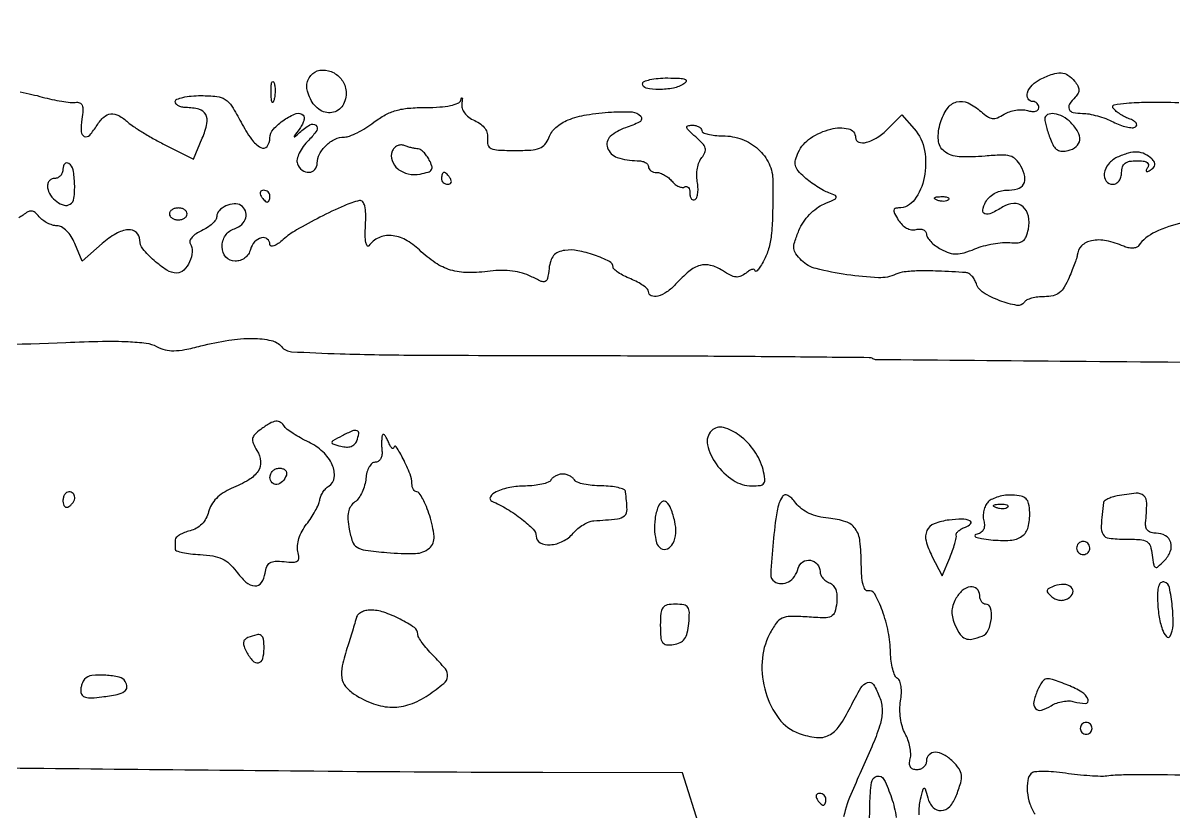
# Model space of a CAD drawing. Extents: x 0 to 5034, y 0 to 2560.
# Drawn here: x 2422.2 to 2616.8, y 1736.9 to 1870.3 of the extents above; entities that cross this region are included whole.
import ezdxf

# ---------------------------------------------------------------- set-up
doc = ezdxf.new("R2010")
doc.units = 0

msp = doc.modelspace()

# ---------------------------------------------------------------- linework, layer by layer
for points in [[(2405.843379, 1815.78441, 0.010839), (2429.487602, 1816.267628, -0.005698), (2435.683935, 1816.458021, -0.016043), (2440.018366, 1816.402703, -0.021264), (2443.075896, 1816.134898, -0.088414), (2444.83407, 1815.578955, 0.058868), (2446.269783, 1815.030296, 0.065041), (2447.745605, 1814.856045, 0.045955), (2449.596515, 1815.049645, 0.014436), (2452.314396, 1815.67151, -0.024957), (2457.021701, 1816.644856, -0.040782), (2461.083825, 1816.939783, -0.049853), (2464.222145, 1816.597405, -0.169028), (2465.96007, 1815.548112, 0.208909), (2467.653052, 1814.69626, 0.006062), (2475.864002, 1814.349878, 0.006313), (2489.094129, 1814.119507, 0.000903), (2516.193058, 1814.03881, -0.000798), (2535.039178, 1813.986663, -0.001304), (2551.018076, 1813.875288, -0.000131), (2565.304533, 1813.73473, -0.136711), (2565.898441, 1813.562767, 0.136996), (2566.500291, 1813.388869, 0.000025), (2599.706315, 1813.092263, 0.000566), (2636.484559, 1812.807245, 0.000343)], [(2630.339506, 1871.319656, -0.000631), (2612, 1871.535525, 0.000485), (2593.914008, 1871.753706, 0.000163), (2567.540625, 1872.037671, 0.000162), (2538.371653, 1872.332731, 0.000186), (2510.5, 1872.595233, -0.00021), (2483.435139, 1872.851407, -0.000217), (2456.690625, 1873.127387, -0.000209), (2433.539205, 1873.386038, -0.000941)], [(2618.384634, 1836.537991, 0.052364), (2613.664413, 1834.922074, 0.128006), (2610.850925, 1832.604283, -0.156796), (2610.465873, 1832.321962, -0.072782), (2609.848806, 1832.212033, -0.061387), (2609.10708, 1832.280187, -0.050538), (2608.350925, 1832.52678, 0.054292), (2605.420282, 1833.458287, 0.098173), (2602.911886, 1833.467207, 0.146103), (2601.221844, 1832.582371, 0.188334), (2600.503742, 1831, -0.071226), (2600.43854, 1830.671479, -0.00401), (2600.085329, 1829.692187, -0.006094), (2599.639934, 1828.53136, -0.004425), (2599.117109, 1827.25, -0.033585), (2598.299583, 1825.613929, -0.095112), (2597.461462, 1824.658715, -0.110632), (2596.409458, 1824.162708, -0.055109), (2594.937697, 1824, 0.029709), (2593.817229, 1823.933365, 0.035801), (2592.78181, 1823.733834, 0.038652), (2591.95931, 1823.443616, 0.151326), (2591.558035, 1823.093902, -0.308213), (2590.278177, 1822.523468, -0.045809), (2587.408832, 1823.318293, -0.046016), (2584.612388, 1824.682092, -0.181388), (2583.448274, 1826.162974, 0.053193), (2583.137407, 1826.871198, 0.056438), (2582.689103, 1827.482633, 0.063151), (2582.178119, 1827.912369, 0.127972), (2581.682612, 1828.075777, 0.005744), (2576.935286, 1828.325244, 0.016125), (2573.607687, 1828.354411, 0.021677), (2571.247547, 1828.196449, 0.082214), (2569.828968, 1827.797369, -0.121386), (2566.87822, 1827.209335, -0.025004), (2561.558004, 1827.715646, -0.02429), (2556.330052, 1828.739805, -0.136686), (2553.874901, 1830.125099, -0.042602), (2552.925992, 1831.251124, -0.133483), (2552.589873, 1832.1728, -0.10173), (2552.722179, 1833.284397, -0.019202), (2553.445414, 1835.208007, -0.04885), (2554.193638, 1836.591903, -0.041223), (2555.235295, 1837.891499, -0.042343), (2556.436844, 1838.962661, -0.062678), (2557.661429, 1839.660987, 0.007347), (2559.392809, 1840.408898, 0.185603), (2559.749655, 1840.768675, 0.406991), (2559.625643, 1841.099387, 0.022258), (2558.5, 1841.568008, -0.03723), (2557.582242, 1841.982716, -0.017567), (2556.462453, 1842.644798, -0.017299), (2555.333126, 1843.423545, -0.023343), (2554.37218, 1844.208545, -0.034005), (2553.305137, 1845.306386, -0.115029), (2552.851669, 1846.190025, -0.126778), (2552.858383, 1847.132536, -0.045431), (2553.322777, 1848.404214, -0.136314), (2555.401404, 1850.813304, -0.084253), (2558.839488, 1852.34798, -0.119674), (2561.808089, 1852.388089, -0.349829), (2563, 1850.893011, 0.325663), (2563.55049, 1850.137464, 0.145198), (2564.850571, 1850.10744, 0.078219), (2566.68068, 1850.927819, 0.052013), (2568.470133, 1852.379224), (2570.849356, 1854.758447), (2572.924678, 1852.371618, -0.135842), (2574.664008, 1848.730752, -0.093186), (2574.617058, 1844.12711, -0.108614), (2572.977223, 1840.378953, -0.239953), (2570.269285, 1839, 0.090657), (2569.692592, 1838.894571, 0.308123), (2569.484377, 1838.597529, 0.126385), (2569.61886, 1838.042822, 0.015708), (2570.241526, 1836.957075, 0.060472), (2570.870881, 1836.16742, 0.072617), (2571.636579, 1835.606658, 0.080751), (2572.457483, 1835.329161, 0.104413), (2573.25, 1835.363455, -0.066078), (2573.920849, 1835.443906, -0.102993), (2574.487212, 1835.31852, -0.133263), (2574.860906, 1835.011287, -0.155672), (2575, 1834.57536, 0.145602), (2575.168445, 1834.009178, 0.046862), (2575.719629, 1833.316312, 0.042161), (2576.5123, 1832.619865, 0.036316), (2577.4498, 1832.026866, 0.041059), (2578.865296, 1831.412784, 0.084039), (2580.056331, 1831.221104, 0.07217), (2581.358582, 1831.420861, 0.024105), (2583.177102, 1832.073358, -0.0303), (2584.62558, 1832.572928, -0.022781), (2586.268598, 1832.950676, -0.02322), (2587.852066, 1833.164138, -0.048057), (2589.098892, 1833.153575, 0.04261), (2590.476822, 1833.126918, 0.141667), (2591.32012, 1833.432156, 0.144409), (2591.86104, 1834.136054, 0.044904), (2592.231705, 1835.431753, 0.095643), (2592.227678, 1837.640991, 0.166499), (2591.322833, 1839.212211, 0.193097), (2589.762051, 1839.75875, 0.129104), (2587.932368, 1839.189836, -0.02827), (2585.986552, 1838.122476, -0.180615), (2584.884797, 1838.025472, -0.394006), (2584.509165, 1838.637346, -0.072959), (2585, 1840, -0.078034), (2585.595189, 1840.787582, -0.061527), (2586.450337, 1841.430941, -0.060567), (2587.451515, 1841.85554, -0.070145), (2588.476167, 1842, 0.066446), (2590.372169, 1842.253081, 0.192981), (2591.40814, 1843.0352, 0.193916), (2591.614093, 1844.31323, 0.067124), (2590.948021, 1846.097124, 0.073233), (2590.124939, 1847.208161, 0.130036), (2589.147467, 1847.778738, 0.07725), (2587.664333, 1847.950884, 0.014289), (2584.913147, 1847.765676, -0.037397), (2580.514079, 1847.673132, -0.149528), (2578.012069, 1848.588087, -0.221233), (2577.00618, 1850.483482, -0.089183), (2577.381626, 1853.460791, -0.075357), (2578.531256, 1855.818001, -0.17807), (2580.105005, 1856.927684, -0.176966), (2582.030095, 1856.756681, -0.074302), (2584.227199, 1855.294388, 0.035621), (2585.302649, 1854.452201, 0.119916), (2586.13477, 1854.144252, 0.127012), (2586.987243, 1854.261704, 0.04219), (2588.118487, 1854.841924, -0.056704), (2589.029206, 1855.276205, -0.042838), (2590.104781, 1855.546326, -0.0438), (2591.174232, 1855.624411, -0.073299), (2592.062548, 1855.480148, 0.04709), (2592.816786, 1855.316846, 0.087355), (2593.440242, 1855.351269, 0.134153), (2593.845188, 1855.570466, 0.204779), (2594, 1855.932612, 0.092573), (2593.923908, 1856.340076, 0.096189), (2593.70625, 1856.686455, 0.09931), (2593.381546, 1856.918269, 0.105903), (2593, 1857, -0.265225), (2592.182636, 1857.466377, -0.21659), (2592.073238, 1858.48313, -0.114868), (2592.87299, 1859.793017, -0.086351), (2594.25, 1860.779505, -0.027657), (2596.342742, 1861.649718, -0.09891), (2597.770334, 1861.85322, -0.134856), (2598.916481, 1861.468716, -0.071698), (2600.035174, 1860.457618, -0.042065), (2600.597843, 1859.650234, -0.120388), (2600.788793, 1858.99833, -0.141388), (2600.644351, 1858.39662, -0.067324), (2600.157618, 1857.757618, 0.053021), (2599.185278, 1856.553872, 0.253341), (2599.11941, 1855.703138, 0.242968), (2599.800564, 1855.157784, 0.049647), (2601.385693, 1855, -0.0459), (2602.499027, 1854.897581, -0.022339), (2603.890917, 1854.574409, -0.021945), (2605.320176, 1854.106004, -0.029509), (2606.563993, 1853.551178, 0.029472), (2607.705926, 1853.041697, 0.035899), (2608.827868, 1852.708165, 0.038798), (2609.783226, 1852.573887, 0.155141), (2610.349269, 1852.71586, 0.226436), (2610.541433, 1853.014438, 0.199894), (2610.442679, 1853.373937, 0.098333), (2609.998206, 1853.757589, 0.040456), (2609.273297, 1854.094604, -0.031494), (2608.432104, 1854.467517, -0.028528), (2607.615019, 1854.954292, -0.029667), (2606.934157, 1855.475813, -0.076212), (2606.532998, 1855.946609, -0.524739), (2606.753583, 1856.450118, -0.027546), (2608.819866, 1856.733562, -0.019014), (2612.237819, 1856.881394, -0.005087), (2617.68067, 1856.854328, -0.003468)], [(2421.79375, 1858.634021, -0.007304), (2423.749196, 1858.207211, -0.00992), (2425.5, 1857.76138, 0.013398), (2427.147416, 1857.354054, 0.014019), (2428.789669, 1857.042368, 0.013797), (2430.219622, 1856.852606, 0.05844), (2431.081852, 1856.863302, -0.115875), (2431.814329, 1856.788648, -0.217459), (2432.236877, 1856.386603, -0.110461), (2432.373421, 1855.551012, -0.021923), (2432.218353, 1854.034372, 0.039554), (2432.076068, 1851.903121, 0.30195), (2432.614542, 1851.114164, 0.318035), (2433.51803, 1851.326116, 0.041595), (2434.767927, 1853, -0.067525), (2435.909746, 1854.374776, -0.163215), (2437.101386, 1854.905902, -0.152402), (2438.429567, 1854.627287, -0.056639), (2439.997738, 1853.502047, 0.037242), (2440.93751, 1852.771005, 0.009739), (2442.550109, 1851.743766, 0.009841), (2444.437962, 1850.642631, 0.009926), (2446.362308, 1849.619917), (2451.071659, 1847.235741), (2452.558696, 1850.794721, 0.044129), (2453.345983, 1853.273122, 0.180788), (2453.132106, 1854.809345, 0.209186), (2452.000212, 1855.692042, 0.060361), (2449.75, 1855.984687, -0.055145), (2449.080571, 1856.064679, -0.074289), (2448.514062, 1856.289252, -0.09332), (2448.13386, 1856.617251, -0.169824), (2448, 1857, -0.306752), (2448.262856, 1857.388134, -0.038727), (2449.281055, 1857.70625, -0.034748), (2450.689589, 1857.927691, -0.02162), (2452.361038, 1858, -0.025445), (2455.021712, 1857.864509, -0.122193), (2456.439247, 1857.355183, -0.106875), (2457.550083, 1856.20899, -0.017263), (2459.109321, 1853.5, 0.031979), (2460.873877, 1850.632783, 0.1144), (2462.470958, 1849.211084, 0.365989), (2463.512786, 1849.424592, 0.168303), (2464, 1850.83102, -0.186629), (2464.571559, 1852.30896, -0.058195), (2466.396942, 1853.898718, -0.060589), (2468.429828, 1854.955055, -0.293951), (2469.640994, 1854.692339, -0.20361), (2469.791922, 1854.318453, -0.06605), (2469.700944, 1853.716348, -0.053314), (2469.408084, 1853.000636, -0.038388), (2468.940729, 1852.274166, 0.001505), (2468.134831, 1851.203868, 0.190155), (2468.0915, 1851.045182, 0.606101), (2468.166535, 1851.015928, 0.002547), (2468.998228, 1851.75, -0.045466), (2470.754404, 1853.05035, -0.314541), (2471.766426, 1852.986509, -0.389293), (2471.904611, 1852.106911, -0.049726), (2470.580741, 1850.489832, 0.036412), (2469.639493, 1849.400511, 0.047172), (2468.954742, 1848.272392, 0.055058), (2468.590957, 1847.248093, 0.150538), (2468.642275, 1846.489832, 0.137815), (2469.437712, 1845.422175, 0.171882), (2470.6058, 1845.040079, 0.208547), (2471.594189, 1845.499967, 0.183029), (2472, 1846.571429, -0.122509), (2472.380305, 1848.10028, -0.078927), (2473.483781, 1849.566586, -0.078105), (2475.001619, 1850.632502, -0.114584), (2476.584181, 1851, 0.09137), (2477.46384, 1851.162102, 0.024706), (2478.766716, 1851.734375, 0.02415), (2480.207266, 1852.543117, 0.022941), (2481.588887, 1853.5, -0.037603), (2483.48844, 1854.734862, -0.055957), (2485.321168, 1855.487063, -0.048481), (2487.462118, 1855.878374, -0.020976), (2490.359954, 1856, 0.016456), (2492.726939, 1856.077922, 0.035556), (2494.530957, 1856.326446, 0.046343), (2495.778706, 1856.713243, 0.214815), (2496.283152, 1857.25, -0.028476), (2496.429797, 1857.608676, -0.695322), (2496.505085, 1857.601927, -0.096548), (2496.524093, 1857.34458, -0.008441), (2496.435119, 1856.692729, 0.110824), (2496.491347, 1855.869676, 0.087898), (2496.89154, 1855.070598, 0.074574), (2497.614697, 1854.351943, 0.051515), (2498.611752, 1853.767128, -0.05068), (2499.649184, 1853.160952, -0.081753), (2500.365339, 1852.433513, -0.095155), (2500.741357, 1851.602024, -0.094901), (2500.783109, 1850.68958, 0.109459), (2500.860249, 1849.656644, 0.222925), (2501.391618, 1849.064395, 0.089427), (2502.620221, 1848.786463, 0.010616), (2505.425081, 1848.722324, 0.015362), (2508.105752, 1848.800325, 0.075002), (2509.586182, 1849.115146, 0.128461), (2510.501626, 1849.761502, 0.086762), (2511.148238, 1850.871688, -0.125996), (2512.345708, 1852.60344, -0.081542), (2514.430756, 1853.88874, -0.057639), (2517.506574, 1854.755062, -0.025101), (2521.731712, 1855.218296, -0.027258), (2525.21633, 1855.234002, -0.202008), (2526.679713, 1854.529548, -0.480553), (2526.512361, 1853.568683, -0.050682), (2524.094565, 1852.543203, 0.109691), (2521.54724, 1851.090206, 0.303359), (2521.070743, 1849.183147, 0.228671), (2522.727688, 1847.553933, 0.08202), (2526.081787, 1847, -0.050159), (2526.815806, 1846.926179, -0.070137), (2527.436525, 1846.70625, -0.090276), (2527.8541, 1846.381752, -0.184582), (2528, 1846, 0.136626), (2528.106184, 1845.618661, 0.100269), (2528.404657, 1845.29375, 0.086403), (2528.851101, 1845.075037, 0.070908), (2529.377555, 1845, -0.086111), (2529.99461, 1844.892936, -0.043603), (2530.713456, 1844.562609, -0.041593), (2531.416239, 1844.080741, -0.048513), (2531.990862, 1843.51101, 0.050777), (2532.529284, 1842.981976, 0.064546), (2533.124078, 1842.620389, 0.078442), (2533.682148, 1842.471484, 0.165938), (2534.113307, 1842.570027, -0.17266), (2534.449077, 1842.642165, -0.18934), (2534.739534, 1842.48176, -0.118712), (2534.936053, 1842.080745, -0.05489), (2535, 1841.5, 0.053413), (2535.062332, 1840.918171, 0.115777), (2535.254355, 1840.514464, 0.188228), (2535.538107, 1840.350417, 0.178268), (2535.865891, 1840.417116, 0.175065), (2536.166195, 1840.795696, 0.050012), (2536.335378, 1841.538139, 0.043794), (2536.369632, 1842.474262, 0.034495), (2536.248215, 1843.481879, -0.051751), (2536.155725, 1844.56132, -0.042595), (2536.274739, 1845.711884, -0.044306), (2536.572348, 1846.759595, -0.082035), (2537.017562, 1847.52116, 0.070866), (2537.55087, 1848.388614, 0.176239), (2537.595505, 1849.121351, 0.118265), (2537.143195, 1849.904969, 0.02436), (2535.982228, 1851.015414, -0.011156), (2534.81121, 1852.077723, -0.126149), (2534.480848, 1852.60378, -0.422365), (2534.638336, 1852.899401, -0.070625), (2535.34699, 1853, -0.05248), (2535.979434, 1852.933436, -0.072339), (2536.514428, 1852.735625, -0.092262), (2536.873803, 1852.443474, -0.177894), (2537, 1852.1, 0.295109), (2537.22522, 1851.751645, 0.044176), (2538.051362, 1851.464375, 0.037873), (2539.20747, 1851.265156, 0.023738), (2540.579104, 1851.2, -0.089043), (2543.810407, 1850.619949, -0.095187), (2546.554157, 1848.956414, -0.100047), (2548.388284, 1846.475024, -0.109841), (2549.035257, 1843.558381, -0.004862), (2548.97509, 1837.684348, -0.023444), (2548.751943, 1834.351092, -0.041133), (2548.2985, 1832.066639, -0.054973), (2547.499381, 1830.11145, -0.014177), (2546.950516, 1829.166443, -0.035926), (2546.485235, 1828.523394, -0.101879), (2546.186391, 1828.286848, -0.543527), (2546.040038, 1828.372445, 0.279038), (2545.893123, 1828.591822, 0.169584), (2545.572607, 1828.624143, 0.080051), (2545.082075, 1828.4195, 0.034446), (2544.505006, 1828.004155, -0.070037), (2543.629228, 1827.463735, -0.129275), (2542.80826, 1827.334692, -0.094094), (2541.853925, 1827.618283, -0.025894), (2540.494816, 1828.41144, 0.079966), (2538.511681, 1829.298115, 0.137349), (2536.71417, 1829.276298, 0.10394), (2534.845909, 1828.274351, 0.033971), (2532.583824, 1826.092624, -0.057068), (2531.111719, 1824.798304, -0.087301), (2529.572773, 1824.086823, -0.165395), (2528.476426, 1824.162518, -0.30224), (2528, 1824.87868, 0.208074), (2527.819057, 1825.29466, 0.033695), (2527.11875, 1825.864273, 0.032352), (2526.148944, 1826.459931, 0.023358), (2525, 1827, -0.020141), (2523.850851, 1827.531167, -0.028696), (2522.88125, 1828.100089, -0.028173), (2522.169839, 1828.634573, -0.221031), (2522, 1829, 0.286053), (2521.402896, 1829.958294, 0.030536), (2518.871733, 1831.014434, 0.035781), (2516.037671, 1831.776579, 0.083146), (2513.844945, 1831.831993, 0.066501), (2512.734346, 1831.520497, 0.113248), (2511.95999, 1830.953777, 0.102492), (2511.461852, 1830.061553, 0.047615), (2511.184374, 1828.758256, -0.019393), (2510.923448, 1827.070604, -0.247851), (2510.534729, 1826.588022, -0.210052), (2509.872588, 1826.592845, -0.013971), (2508.119921, 1827.437987, 0.050918), (2506.688664, 1828.002197, 0.037047), (2505.010359, 1828.341872, 0.034494), (2503.168307, 1828.446378, 0.03027), (2501.245947, 1828.306163, -0.035106), (2497.47898, 1828.067969, -0.071249), (2494.549521, 1828.508595, -0.075075), (2491.960023, 1829.732172, -0.042886), (2489.258165, 1831.903718, 0.066073), (2486.900902, 1833.625219, 0.105125), (2484.516408, 1834.335053, 0.128126), (2482.382684, 1833.957768, 0.128996), (2480.710641, 1832.587716, -0.523023), (2480.435162, 1832.593437, -0.10604), (2480.219505, 1833.141391, -0.038261), (2480.114459, 1834.343374, -0.015211), (2480.147153, 1836, 0.015724), (2480.185423, 1838.045665, 0.054701), (2480.024731, 1839.355923, 0.116233), (2479.675708, 1840.055536, 0.278878), (2479.149043, 1840.23751, 0.052271), (2476.541319, 1839.385757, 0.012793), (2472.460049, 1837.435698, 0.012818), (2468.482705, 1835.27856, 0.051827), (2466.25, 1833.663781, -0.027134), (2465.380461, 1832.967122, -0.066257), (2464.657425, 1832.582497, -0.157119), (2464.201275, 1832.562013, -0.338057), (2464, 1832.825686, 0.229881), (2463.555264, 1833.741886, 0.232268), (2462.563452, 1833.953837, 0.146124), (2461.400341, 1833.262783, 0.122792), (2460.710251, 1832, -0.0816), (2460.350538, 1831.191502, -0.08438), (2459.754322, 1830.551274, -0.083929), (2458.977061, 1830.141521, -0.079589), (2458.09362, 1830, -0.217797), (2456.559794, 1830.701395, -0.175774), (2455.906398, 1832.411245, -0.151253), (2456.468314, 1834.342011, -0.171663), (2458, 1835.5, 0.110401), (2459.236005, 1836.219624, 0.139383), (2459.920925, 1837.34517, 0.163399), (2459.856571, 1838.530161, 0.161131), (2459.090242, 1839.444227, 0.160804), (2457.95185, 1839.716419, 0.087424), (2456.54701, 1839.344826, 0.090996), (2455.400936, 1838.53614, 0.196165), (2455, 1837.553526, -0.155549), (2454.82322, 1836.99903, -0.050107), (2454.249061, 1836.340925, -0.04438), (2453.421926, 1835.692884, -0.037106), (2452.443612, 1835.156262, 0.040042), (2451.509736, 1834.636868, 0.06377), (2450.820562, 1834.038515, 0.089438), (2450.465104, 1833.458813, 0.235521), (2450.508159, 1832.986798, -0.158149), (2450.849309, 1831.591985, -0.088194), (2450.412783, 1829.880684, -0.092251), (2449.440485, 1828.488569, -0.196767), (2448.247064, 1828, -0.142837), (2446.581245, 1828.485793, -0.040126), (2444.398355, 1830.137392, -0.039328), (2442.527667, 1832.088907, -0.173109), (2442, 1833.567325, 0.21505), (2441.414384, 1834.865942, 0.207059), (2440.039853, 1835.314068, 0.108302), (2437.958019, 1834.649598, 0.048993), (2435.61977, 1832.971016), (2432.240862, 1830.004295), (2430.99911, 1833.002147, 0.043697), (2430.384267, 1834.183041, 0.054565), (2429.610883, 1835.146493, 0.063669), (2428.781539, 1835.787773, 0.133546), (2428.001124, 1836, -0.071907), (2427.236851, 1836.110484, -0.044599), (2426.392091, 1836.444247, -0.043848), (2425.599495, 1836.933528, -0.059414), (2424.989766, 1837.512331, 0.044141), (2424.283283, 1838.225128, 0.150842), (2423.689377, 1838.477765, 0.153713), (2423.063419, 1838.349397, 0.046387), (2422.252538, 1837.794625, -0.056218), (2421.530067, 1837.320865, -0.033096)], [(2662, 1742.55159, 0.000051), (2623.153091, 1743.045567, 0.001503), (2613.285003, 1743.140374, 0.005477), (2608.303996, 1743.118691, 0.026919), (2605.5, 1742.924537, -0.038373), (2604.411253, 1742.874147, -0.009326), (2602.612584, 1742.962553, -0.009509), (2600.547981, 1743.14217, -0.009336), (2598.479008, 1743.401029, 0.015132), (2596.502674, 1743.625065, 0.02089), (2594.718786, 1743.697963, 0.0181), (2593.27186, 1743.644218, 0.179923), (2592.729008, 1743.395675, 0.158602), (2592.115231, 1742.189805, 0.061721), (2592.052845, 1740.296874, 0.0574), (2592.48219, 1738.232072, 0.070772), (2593.35615, 1736.472506, -0.0489)], [(2573.775865, 1736.355064, -0.024547), (2573.796283, 1737.827189, -0.046279), (2573.980074, 1739, -0.003026), (2574.428702, 1740.728181, -0.285032), (2574.608762, 1740.897756, -0.391839), (2574.789171, 1740.787933, -0.004127), (2575.212851, 1739.25, 0.121872), (2576.105766, 1737.627554, 0.226384), (2577.470788, 1737.082548, 0.193579), (2578.92673, 1737.781935, 0.094588), (2580.024751, 1739.5651, 0.018479), (2580.784076, 1741.808494, 0.097998), (2580.905222, 1743.092898, 0.129504), (2580.50953, 1744.147653, 0.042255), (2579.428571, 1745.428571, 0.069558), (2577.94149, 1746.55088, 0.123494), (2576.467422, 1746.945968, 0.201266), (2575.431244, 1746.530786, 0.200752), (2575, 1745.5, -0.106955), (2574.876163, 1744.9277, -0.099477), (2574.525115, 1744.440625, -0.095898), (2574.000525, 1744.114081, -0.091648), (2573.383369, 1744, -0.087556), (2572.709408, 1744.11893, -0.169414), (2572.290638, 1744.461032, -0.144397), (2572.135786, 1745.03534, -0.058149), (2572.249967, 1745.847875, 0.076604), (2572.340813, 1746.727871, 0.03665), (2572.200681, 1747.858561, 0.035236), (2571.876848, 1749.04239, 0.042043), (2571.403605, 1750.097875, -0.056672), (2570.922467, 1751.260725, -0.034945), (2570.614607, 1752.710608, -0.034243), (2570.506196, 1754.236939, -0.044269), (2570.626813, 1755.635479, 0.033198), (2570.765367, 1756.911727, 0.045489), (2570.708641, 1758.065065, 0.053688), (2570.481018, 1758.966529, 0.167186), (2570.089807, 1759.444496, -0.155141), (2569.663574, 1759.940995, -0.035148), (2569.297783, 1761.004409, -0.03317), (2569.033081, 1762.346602, -0.026955), (2568.923922, 1763.809017, 0.04406), (2568.540425, 1767.324056, 0.038188), (2567.539947, 1770.896304, 0.036439), (2566.268715, 1773.725777, 0.335662), (2565.119627, 1774.25, -0.325657), (2564.648515, 1774.454741, -0.07115), (2564.292309, 1775.323487, -0.043546), (2564.060579, 1776.759241, -0.017442), (2563.984687, 1778.75, 0.027292), (2563.757328, 1782.67961, 0.127509), (2562.952614, 1784.779145, 0.1631), (2561.347001, 1785.944377, 0.052988), (2558.434135, 1786.530453, -0.036725), (2556.680566, 1786.824412, -0.048768), (2555.155208, 1787.358785, -0.054227), (2553.89743, 1788.117483, -0.068464), (2552.939858, 1789.079732, 0.034196), (2552.222163, 1789.906966, 0.081131), (2551.563632, 1790.382996, 0.146567), (2551.028852, 1790.476412, 0.228638), (2550.641958, 1790.229693, 0.100154), (2549.729181, 1787.759337, 0.015026), (2549.070561, 1782.485547, 0.009591), (2548.662088, 1777.050294, 0.27167), (2549.282764, 1775.84252, 0.134758), (2550.465964, 1775.479557, 0.134735), (2551.668742, 1775.771486, 0.116855), (2552.679118, 1776.691495, 0.086148), (2553.308918, 1778.073301, -0.185175), (2554.077859, 1779.14589, -0.186287), (2555.364526, 1779.425873, -0.180558), (2556.535238, 1778.768938, -0.177369), (2557, 1777.5, 0.10724), (2557.116414, 1776.963467, 0.066497), (2557.460298, 1776.415114, 0.062064), (2557.967869, 1775.938545, 0.065978), (2558.566971, 1775.612674, -0.115533), (2559.216703, 1775.171543, -0.097266), (2559.652686, 1774.461031, -0.076244), (2559.855307, 1773.482877, -0.04167), (2559.816971, 1772.255686, -0.045367), (2559.482249, 1770.647382, -0.208899), (2558.877608, 1769.9407, -0.1199), (2557.727149, 1769.692454, -0.011285), (2554.819227, 1769.834211, 0.016702), (2551.973998, 1769.942037, 0.108618), (2550.581661, 1769.642491, 0.135671), (2549.592581, 1768.812789, 0.031475), (2548.46554, 1766.933363, 0.106823), (2547.200975, 1762.26276, 0.085334), (2547.819989, 1757.071592, 0.090404), (2550.064081, 1752.645643, 0.144556), (2553.45364, 1750.152924, 0.056554), (2556.390307, 1749.452958, 0.149425), (2558.495292, 1749.82656, 0.125112), (2560.262435, 1751.380354, 0.034373), (2562.15657, 1754.599051, -0.016595), (2563.90975, 1757.836072, -0.179624), (2565.041219, 1758.761913, -0.350118), (2566.034204, 1758.407036, -0.047706), (2567.080796, 1756.28749, -0.085346), (2567.506025, 1754.112133, -0.076935), (2567.206506, 1751.835422, -0.031023), (2565.952312, 1748.360762, -0.00315), (2562.416042, 1740.328533, 0.04957), (2560.980459, 1736.024873, 0.063515)], [(2536.757836, 1734), (2533.738629, 1743.5), (2510.119314, 1743.529518, -0.002014), (2471.427985, 1743.733705, -0.000496), (2407.89255, 1744.387972, -0.000153), (2339.836499, 1745.177121, -0.012986), (2329.5, 1745.56876, -0.004888), (2326.623467, 1745.780905, -0.004977), (2323.768863, 1746.048146, -0.004843), (2321.292769, 1746.329104, -0.020471), (2319.819534, 1746.572312, 0.041902), (2318.47717, 1746.73525, 0.100675)], [(2565.248144, 1733.855088, 0.01568), (2565.440825, 1738.25, -0.029815), (2565.699379, 1741.831358, -0.301718), (2566.634221, 1742.902088, -0.358903), (2567.809692, 1742.374073, -0.034315), (2569.096932, 1739.25, -0.045294), (2569.877315, 1735.942609, -0.039818)]]:
    msp.add_lwpolyline(points, format="xyb")
for points in [[(2476.837492, 1859.004244, -0.154786), (2476.442145, 1856.555324, -0.216689), (2474.738423, 1855.186514, -0.206474), (2472.515257, 1855.538857, -0.145735), (2470.831539, 1857.470386, -0.032308), (2470.348292, 1858.742909, -0.080764), (2470.212776, 1859.724702, -0.099399), (2470.404157, 1860.571924, -0.068209), (2470.926199, 1861.411076, -0.180676), (2472.442155, 1862.280216, -0.138308), (2474.356264, 1862.065342, -0.124579), (2476.023561, 1860.838052, -0.136156)], [(2464.692991, 1857.269032, -0.087174), (2464.51666, 1856.883358, -0.597527), (2464.356533, 1856.900903, -0.080377), (2464.235556, 1857.431793, -0.012823), (2464.194949, 1858.5, -0.014395), (2464.212705, 1859.580113, -0.052471), (2464.315079, 1860.257153, -0.333666), (2464.47713, 1860.386009, -0.31318), (2464.655937, 1860.269032, -0.06278), (2464.814405, 1859.671085, -0.030339), (2464.872264, 1858.880008, -0.029507), (2464.832894, 1858.036634, -0.037336)], [(2534, 1860, -0.095866), (2532.205372, 1859.277817, -0.047896), (2529.759566, 1859.04299, -0.049214), (2527.611222, 1859.25496, -0.357708), (2527, 1860, -0.304392), (2527.259574, 1860.386874, -0.040321), (2528.248437, 1860.701752, -0.035645), (2529.621136, 1860.918231, -0.022193), (2531.25, 1860.984687, -0.009929), (2533.271067, 1860.937266, -0.075274), (2534.204113, 1860.754356, -0.422406), (2534.351549, 1860.430841, -0.157619)], [(2595, 1854.0651, 0.055703), (2595.057405, 1853.551423, 0.011746), (2595.277627, 1852.674613, 0.012168), (2595.583313, 1851.66463, 0.011272), (2595.945112, 1850.644366, 0.042693), (2596.50509, 1849.481132, 0.11571), (2597.134692, 1848.824498, 0.137415), (2597.91886, 1848.579435, 0.071511), (2598.945112, 1848.695898, 0.107512), (2600.328989, 1849.398824, 0.198761), (2600.917453, 1850.49099, 0.158177), (2600.61822, 1851.881571, 0.065014), (2599.428571, 1853.428571, 0.071508), (2598.064566, 1854.44971, 0.089513), (2596.567141, 1854.948109, 0.145885), (2595.457724, 1854.783872, 0.291375)], [(2484.671532, 1848.586409, 0.175723), (2484.642353, 1847.010409, 0.141033), (2485.619979, 1845.610448, 0.116907), (2487.374189, 1844.766915, 0.101432), (2489.418867, 1844.739739, 0.027296), (2490.753908, 1845.071348, 0.177457), (2491.29632, 1845.48309, 0.224001), (2491.374985, 1846.08707, 0.045077), (2490.940135, 1847.111859, 0.033677), (2490.488355, 1847.834503, 0.040214), (2489.967078, 1848.445359, 0.044504), (2489.455057, 1848.87229, 0.152689), (2489.046604, 1849, -0.042986), (2488.608117, 1849.037768, -0.015612), (2487.996221, 1849.163757, -0.015348), (2487.331794, 1849.344054, -0.017686), (2486.71083, 1849.557471, 0.104357), (2486.111628, 1849.653215, 0.099045), (2485.512529, 1849.502178, 0.096607), (2485.006054, 1849.127424, 0.093963)], [(2607.25, 1847.571432, 0.111758), (2605.781389, 1846.437169, 0.132759), (2605.058618, 1844.846904, 0.205071), (2605.376208, 1843.559825, 0.235289), (2606.5, 1843, 0.130775), (2607.075754, 1843.153209, 0.10214), (2607.5625, 1843.583333, 0.08892), (2607.888136, 1844.230589, 0.072314), (2608, 1845, -0.076342), (2608.144502, 1845.940898, -0.151808), (2608.569877, 1846.554612, -0.123743), (2609.339065, 1846.895489, -0.042756), (2610.559017, 1847, -0.030089), (2611.642572, 1846.934734, -0.110116), (2612.287273, 1846.706919, -0.232838), (2612.518083, 1846.334026, -0.164023), (2612.404508, 1845.845492, 0.029034), (2612.148675, 1845.372168, 0.358161), (2612.195943, 1845.187347, 0.280785), (2612.412615, 1845.168866, 0.022802), (2612.932624, 1845.458359, 0.064221), (2613.444245, 1845.873647, 0.169512), (2613.63605, 1846.297609, 0.162336), (2613.526016, 1846.761611, 0.057737), (2613.097255, 1847.302745, 0.084488), (2611.939361, 1848.123834, 0.100923), (2610.644511, 1848.450443, 0.08192), (2609.117137, 1848.270058, 0.038524)], [(2429, 1845.559017, -0.089341), (2428.892788, 1844.963793, -0.095127), (2428.585367, 1844.457961, -0.099857), (2428.12698, 1844.119543, -0.109663), (2427.588484, 1844, 0.116218), (2427.068467, 1843.877474, 0.1172), (2426.659718, 1843.535884, 0.108662), (2426.427758, 1843.023161, 0.088759), (2426.408858, 1842.420032, 0.114901), (2426.904869, 1841.158178, 0.083307), (2427.959201, 1840.069902, 0.093398), (2429.190986, 1839.476774, 0.206897), (2430.202254, 1839.625, 0.227102), (2430.862546, 1840.653802, 0.038363), (2430.976042, 1843.052669, 0.038658), (2430.719308, 1845.449929, 0.211381), (2430, 1846.5, 0.139169), (2429.620352, 1846.607943, 0.191142), (2429.29375, 1846.478525, 0.138808), (2429.073267, 1846.110654, 0.066118)], [(2493, 1844, 0.105053), (2493.081062, 1843.618444, 0.099167), (2493.311086, 1843.29375, 0.09642), (2493.654762, 1843.076123, 0.093332), (2494.059017, 1843, 0.108972), (2494.413961, 1843.078288, 0.182303), (2494.6254, 1843.29375, 0.161196), (2494.656512, 1843.6179, 0.082592), (2494.5, 1844, 0.029505), (2494.231006, 1844.382774, 0.035638), (2493.933975, 1844.70625, 0.038439), (2493.65171, 1844.934461, 0.151918), (2493.440983, 1845, 0.210953), (2493.272352, 1844.92554, 0.081139), (2493.129539, 1844.70625, 0.061769), (2493.032345, 1844.382849, 0.042167)], [(2462.5, 1841, 0.029505), (2462.768994, 1840.617226, 0.035638), (2463.066025, 1840.29375, 0.038439), (2463.34829, 1840.065539, 0.151918), (2463.559017, 1840, 0.210953), (2463.727648, 1840.07446, 0.081139), (2463.870461, 1840.29375, 0.061769), (2463.967655, 1840.617151, 0.042167), (2464, 1841, 0.105053), (2463.918938, 1841.381556, 0.099167), (2463.688914, 1841.70625, 0.09642), (2463.345238, 1841.923877, 0.093332), (2462.940983, 1842, 0.108972), (2462.586039, 1841.921712, 0.182303), (2462.3746, 1841.70625, 0.161196), (2462.343488, 1841.3821, 0.082592)], [(2578.729167, 1840.395833, -0.126455), (2578.402231, 1840.202593, -0.060344), (2577.916927, 1840.123424, -0.05415), (2577.359369, 1840.160852, -0.051402), (2576.8125, 1840.316886, -0.054073), (2576.395823, 1840.538436, -0.470617), (2576.37858, 1840.720685, -0.168741), (2576.670344, 1840.862007, -0.018894), (2577.416667, 1840.921053, -0.028489), (2578.112848, 1840.910055, -0.077125), (2578.592839, 1840.799335, -0.208169), (2578.77538, 1840.614691, -0.296942)], [(2447, 1838, 0.148195), (2447.115568, 1837.618646, 0.098894), (2447.440625, 1837.29375, 0.082425), (2447.926543, 1837.074694, 0.064853), (2448.5, 1837, 0.064853), (2449.073457, 1837.074694, 0.082425), (2449.559375, 1837.29375, 0.098894), (2449.884432, 1837.618646, 0.148195), (2450, 1838, 0.148195), (2449.884432, 1838.381354, 0.098894), (2449.559375, 1838.70625, 0.082425), (2449.073457, 1838.925306, 0.064853), (2448.5, 1839, 0.064853), (2447.926543, 1838.925306, 0.082425), (2447.440625, 1838.70625, 0.098894), (2447.115568, 1838.381354, 0.148195)], [(2462.44113, 1801.560904, 0.035807), (2461.429776, 1800.692427, 0.154818), (2461.06691, 1799.99962, 0.149437), (2461.163258, 1799.20986, 0.032637), (2461.807411, 1797.982543, -0.114106), (2462.421502, 1796.137796, -0.173691), (2462.008173, 1794.517933, -0.111775), (2460.425568, 1793.03056, -0.034009), (2457.465022, 1791.549832, 0.044996), (2456.074206, 1790.815634, 0.055138), (2454.937572, 1789.885517, 0.0599), (2454.106855, 1788.804409, 0.072528), (2453.620186, 1787.622837, -0.062448), (2453.180599, 1786.49162, -0.069446), (2452.487023, 1785.548391, -0.070563), (2451.572342, 1784.842604, -0.067703), (2450.48477, 1784.406822, 0.031733), (2449.533361, 1784.102742, 0.043729), (2448.729901, 1783.704472, 0.051081), (2448.167336, 1783.277099, 0.207674), (2448, 1782.891592, -0.000947), (2447.999257, 1782.499209, -0.000661), (2447.996995, 1782.056559, -0.000667), (2447.993699, 1781.632098, -0.001384), (2447.989769, 1781.300949, 0.331466), (2448.195654, 1781.015888, 0.022647), (2449.219511, 1780.743665, 0.025242), (2450.577031, 1780.518864, 0.015572), (2452.190491, 1780.385459, -0.029089), (2454.343969, 1780.148673, -0.065889), (2455.907232, 1779.66636, -0.076305), (2457.148002, 1778.847822, -0.051483), (2458.284128, 1777.58451, 0.051571), (2459.948019, 1775.735002, 0.168292), (2461.442247, 1775.100306, 0.266761), (2462.560305, 1775.644765, 0.114286), (2463.180449, 1777.25, -0.058536), (2463.479099, 1778.381681, -0.164128), (2464.000469, 1779.000284, -0.131428), (2464.873908, 1779.255019, -0.032278), (2466.381938, 1779.191468, 0.020386), (2467.972234, 1779.08654, 0.167184), (2468.655203, 1779.302446, 0.254007), (2468.903708, 1779.836091, 0.048562), (2468.728666, 1780.929579, -0.089327), (2468.650883, 1781.929953, -0.052006), (2468.896102, 1783.112304, -0.047229), (2469.42286, 1784.348521, -0.042356), (2470.18886, 1785.512968, 0.021525), (2470.969418, 1786.598333, 0.020664), (2471.66516, 1787.761358, 0.021111), (2472.191995, 1788.836651, 0.067007), (2472.412506, 1789.604824, -0.064109), (2472.596444, 1790.259822, -0.043976), (2472.959975, 1790.941852, -0.044086), (2473.435543, 1791.547434, -0.065943), (2473.955721, 1791.972634, 0.232499), (2474.878541, 1793.443443, 0.13395), (2474.53201, 1795.552432, 0.096031), (2472.950624, 1797.764521, 0.079067), (2470.553314, 1799.407677, -0.014794), (2469.181344, 1800.109172, -0.017397), (2467.927098, 1800.855943, -0.016478), (2466.919599, 1801.552286, -0.09516), (2466.483461, 1802.02676, 0.106943), (2465.802173, 1802.734084, 0.178306), (2465.00815, 1802.926851, 0.105707), (2463.966135, 1802.575318, 0.025494)], [(2476.195853, 1800.46303, 0.005342), (2474.648265, 1799.634926, 0.245136), (2474.454398, 1799.344122, 0.361142), (2474.617305, 1799.098659, 0.00899), (2476.007025, 1798.708414, 0.054884), (2476.934789, 1798.571876, 0.091465), (2477.71374, 1798.686387, 0.109867), (2478.303325, 1799.045628, 0.110014), (2478.68471, 1799.620751, 0.049114), (2479.022512, 1800.849639, 0.369166), (2478.737004, 1801.328996, 0.18563), (2477.947564, 1801.2968, 0.018202)], [(2482.955131, 1800.5, 0.033046), (2482.89578, 1799.996303, 0.012131), (2482.876455, 1799.279688, 0.011964), (2482.893148, 1798.493327, 0.014056), (2482.947704, 1797.75, -0.07565), (2482.914487, 1797.08138, -0.097149), (2482.678405, 1796.514062, -0.112753), (2482.279484, 1796.136266, -0.13421), (2481.780966, 1796, 0.18454), (2481.247128, 1795.796024, 0.081035), (2480.764215, 1795.197784, 0.0638), (2480.399092, 1794.309492, 0.045681), (2480.215848, 1793.25, -0.04846), (2480.012019, 1792.109205, -0.040575), (2479.584731, 1790.955705, -0.042326), (2479.013298, 1789.958746, -0.082265), (2478.376818, 1789.301337, 0.086149), (2477.652383, 1788.54144, 0.095776), (2477.259364, 1787.608404, 0.070981), (2477.177915, 1786.375653, 0.027431), (2477.40151, 1784.673307, 0.037332), (2477.955456, 1782.591592, 0.172184), (2478.723587, 1781.633366, 0.106426), (2480.131265, 1781.13226, 0.010186), (2483.772431, 1780.731702, 0.028757), (2488.631177, 1780.577636, 0.172813), (2490.953244, 1781.473062, 0.241895), (2491.74464, 1783.421384, 0.057548), (2491.013456, 1786.959229, 0.017552), (2490.441511, 1788.50743, 0.026138), (2489.824886, 1789.813024, 0.024098), (2489.238811, 1790.787011, 0.250268), (2488.83994, 1791, -0.161807), (2488.519554, 1791.106469, -0.096346), (2488.246733, 1791.407047, -0.077753), (2488.062436, 1791.855734, -0.058703), (2488, 1792.385693, 0.096125), (2487.688497, 1793.991024, 0.020312), (2486.50918, 1796.604136, 0.028882), (2485.355678, 1798.608034, 0.715889), (2484.935875, 1798.5, -0.286395), (2484.817605, 1798.339197, -0.308595), (2484.629428, 1798.38125, -0.067333), (2484.336835, 1798.792989, -0.019378), (2484, 1799.5, 0.023977), (2483.656256, 1800.204751, 0.076547), (2483.338555, 1800.61875, 0.271395), (2483.109717, 1800.673161, 0.279681)], [(2538.666667, 1801.333333, 0.258098), (2537.977103, 1798.937345, 0.101644), (2539.449264, 1795.706401, 0.08815), (2542.31229, 1792.958845, 0.148317), (2545.473597, 1792, 0.031487), (2546.911859, 1792.090662, 0.213868), (2547.505337, 1792.452321, 0.188852), (2547.671958, 1793.167792, 0.024017), (2547.363518, 1794.75, 0.092926), (2545.934941, 1797.899165, 0.07807), (2543.387788, 1800.541713, 0.097546), (2540.660878, 1801.870673, 0.267199)], [(2466.770833, 1793.8125, -0.113253), (2466.122932, 1792.749304, -0.165501), (2465.153639, 1792.257027, -0.244413), (2464.346973, 1792.540134, -0.190724), (2464, 1793.416667, -0.099038), (2464.120875, 1794.020927, -0.097945), (2464.465104, 1794.534896, -0.097945), (2464.979073, 1794.879125, -0.099038), (2465.583333, 1795, -0.077096), (2466.158616, 1794.910766, -0.119977), (2466.585286, 1794.651172, -0.144529), (2466.795817, 1794.264262, -0.134046)], [(2511.5, 1793, -0.164743), (2511.03026, 1792.611778, -0.03319), (2509.979287, 1792.289252, -0.031776), (2508.649418, 1792.06388, -0.025054), (2507.190983, 1791.984687, 0.046238), (2504.56983, 1791.730802, 0.058679), (2502.252686, 1790.998273, 0.147337), (2501.273551, 1790.146436, 0.461277), (2501.5, 1789.419902, -0.034192), (2504.108808, 1788.08608, -0.031511), (2506.587244, 1786.37595, -0.028906), (2508.522993, 1784.661718, -0.199645), (2509, 1783.514698, 0.278887), (2509.683186, 1782.385119, 0.140964), (2511.372551, 1782.037722, 0.097243), (2513.524288, 1782.635895, 0.099747), (2515.267972, 1784, -0.042512), (2516.053119, 1784.773192, -0.036889), (2516.994329, 1785.443725, -0.038625), (2517.943164, 1785.923382, -0.082817), (2518.740213, 1786.106299, 0.009017), (2522.775101, 1786.42314, 0.161702), (2523.947453, 1786.942505, 0.223948), (2524.3845, 1787.998181, 0.019063), (2524.125, 1791, 0.266744), (2523.833025, 1791.387519, 0.040669), (2522.879055, 1791.70625, 0.036418), (2521.578044, 1791.927373, 0.023892), (2520.059017, 1792, -0.023552), (2518.50479, 1792.07325, -0.030444), (2517.09415, 1792.29375, -0.031293), (2515.98041, 1792.612194, -0.17067), (2515.5, 1793, 0.085235), (2515.161812, 1793.382774, 0.053414), (2514.657561, 1793.70625, 0.051777), (2514.074463, 1793.925853, 0.064269), (2513.5, 1794, 0.064269), (2512.925537, 1793.925853, 0.051777), (2512.342439, 1793.70625, 0.053414), (2511.838188, 1793.382774, 0.085235)], [(2429, 1789.440983, 0.066118), (2429.073267, 1788.889346, 0.138808), (2429.29375, 1788.521475, 0.191142), (2429.620352, 1788.392057, 0.139169), (2430, 1788.5, 0.06081), (2430.382515, 1788.806203, 0.051032), (2430.70625, 1789.2129, 0.053229), (2430.926698, 1789.653442, 0.089642), (2431, 1790.059017, 0.105429), (2430.923444, 1790.418051, 0.099231), (2430.70625, 1790.723586, 0.096318), (2430.381732, 1790.928382, 0.092995), (2430, 1791, 0.153634), (2429.618621, 1790.879982, 0.097988), (2429.29375, 1790.542039, 0.080552), (2429.074545, 1790.037096, 0.062283)], [(2585.449574, 1789.306717, 0.082644), (2585.000214, 1788.677927, 0.055043), (2584.699533, 1787.842816, 0.053916), (2584.58343, 1786.939977, 0.069096), (2584.681803, 1786.108784, -0.065218), (2584.792964, 1785.227889, -0.129673), (2584.611642, 1784.553433, -0.135148), (2584.128516, 1784.073971, -0.073719), (2583.342784, 1783.773049, 0.345254), (2583.175183, 1783.568873, 0.325898), (2583.330557, 1783.345443, 0.044326), (2584.311326, 1783.100769, 0.012216), (2585.888899, 1782.892184, 0.040676), (2589.163513, 1782.807944, 0.140673), (2591.146917, 1783.498628, 0.177956), (2592.193283, 1785.015172, 0.074005), (2592.455429, 1787.526857, 0.039265), (2592.272812, 1789.013355, 0.147218), (2591.832605, 1789.832605, 0.147218), (2591.013355, 1790.272812, 0.039265), (2589.526857, 1790.455429, 0.041966), (2588.359349, 1790.408546, 0.037668), (2587.171784, 1790.168659, 0.039682), (2586.136451, 1789.786104, 0.088262)], [(2607.25, 1790.294267, 0.026696), (2606.3824, 1790.078584, 0.037186), (2605.637073, 1789.788318, 0.04104), (2605.093002, 1789.471182, 0.213713), (2604.918758, 1789.180449, 0.010927), (2604.529658, 1785.180828, 0.155828), (2604.857996, 1783.803644, 0.233604), (2605.87754, 1783.152153, 0.027414), (2608.650556, 1783, -0.016213), (2611.121608, 1782.919851, -0.118204), (2612.246166, 1782.571783, -0.181453), (2612.850789, 1781.818442, -0.050092), (2613.183578, 1780.310548, 0.011172), (2613.417376, 1778.64495, 0.245153), (2613.702799, 1778.263691, 0.302146), (2614.133871, 1778.324219, 0.015557), (2615.20751, 1779.339487, 0.10106), (2616.230512, 1780.898247, 0.168238), (2616.301974, 1782.450839, 0.192212), (2615.416849, 1783.574629, 0.131717), (2613.830153, 1784, -0.068564), (2613.005633, 1784.113599, -0.126588), (2612.424133, 1784.450932, -0.137311), (2612.10684, 1785.00461, -0.08743), (2612.052296, 1785.75, 0.020791), (2612.251884, 1789.083788, 0.210849), (2611.727046, 1790.334242, 0.21808), (2610.461422, 1790.765434, 0.022305)], [(2529.632783, 1788.48543, 0.05809), (2529.114759, 1786.459713, 0.05057), (2529.041914, 1784.270055, 0.054247), (2529.375187, 1782.39807, 0.185238), (2530.111803, 1781.430902, 0.251407), (2531.210394, 1781.363838, 0.16858), (2532.137739, 1782.255272, 0.102988), (2532.608536, 1783.984143, 0.07234), (2532.439189, 1786, 0.031356), (2531.799211, 1788.137359, 0.123715), (2531.029898, 1789.262345, 0.343733), (2530.283837, 1789.309151, 0.152384)], [(2588.729167, 1788.395833, -0.126455), (2588.402231, 1788.202593, -0.060344), (2587.916927, 1788.123424, -0.05415), (2587.359369, 1788.160852, -0.051402), (2586.8125, 1788.316886, -0.054073), (2586.395823, 1788.538436, -0.470617), (2586.37858, 1788.720685, -0.168741), (2586.670344, 1788.862007, -0.018894), (2587.416667, 1788.921053, -0.028489), (2588.112848, 1788.910055, -0.077125), (2588.592839, 1788.799335, -0.208169), (2588.77538, 1788.614691, -0.296942)], [(2578.82318, 1786.226346, 0.060478), (2576.323184, 1785.590624, 0.191392), (2575.080304, 1784.437323, 0.179956), (2574.925401, 1782.690694, 0.052702), (2575.923622, 1780.139406), (2577.665741, 1776.778813), (2578.936424, 1779.846513, 0.01256), (2579.410019, 1781.07637, 0.015966), (2579.781687, 1782.23452, 0.013988), (2580.031535, 1783.210439, 0.113982), (2580.029554, 1783.668063, -0.205689), (2580.088308, 1784.001523, -0.069165), (2580.420459, 1784.381579, -0.055107), (2580.949781, 1784.747097, -0.039239), (2581.609624, 1785.038454, 0.124537), (2582.461392, 1785.602819, 0.516058), (2582.351711, 1786.105096, 0.103651), (2580.988421, 1786.376366, 0.029522)], [(2600.552786, 1782.08541, 0.099038), (2600.401684, 1781.679226, 0.097945), (2600.417584, 1781.244476, 0.097945), (2600.597789, 1780.848514, 0.099038), (2600.91459, 1780.552786, 0.099038), (2601.320774, 1780.401684, 0.097945), (2601.755524, 1780.417584, 0.097945), (2602.151486, 1780.597789, 0.099038), (2602.447214, 1780.91459, 0.099038), (2602.598316, 1781.320774, 0.097945), (2602.582416, 1781.755524, 0.097945), (2602.402211, 1782.151486, 0.099038), (2602.08541, 1782.447214, 0.099038), (2601.679226, 1782.598316, 0.097945), (2601.244476, 1782.582416, 0.097945), (2600.848514, 1782.402211, 0.099038)], [(2579.932303, 1772.873507, 0.04872), (2579.46478, 1771.749051, 0.071141), (2579.299822, 1770.690746, 0.068514), (2579.436096, 1769.599458, 0.041644), (2579.87568, 1768.373507, 0.042416), (2580.724892, 1766.863507, 0.151857), (2581.581051, 1766.182004, 0.146694), (2582.691463, 1766.093453, 0.038688), (2584.418213, 1766.606989, 0.200881), (2585.447068, 1767.590544, 0.076136), (2585.967147, 1769.549974, 0.090274), (2585.836068, 1771.352368, 0.342005), (2585, 1772, -0.148195), (2584.618646, 1772.115568, -0.098894), (2584.29375, 1772.440625, -0.082425), (2584.074694, 1772.926543, -0.064853), (2584, 1773.5, 0.203817), (2583.532873, 1774.598341, 0.233974), (2582.455406, 1774.939761, 0.142423), (2581.057761, 1774.289002, 0.090419)], [(2596.65305, 1775.089366, 0.026727), (2595.701612, 1774.678206, 0.218315), (2595.411495, 1774.319123, 0.252233), (2595.515875, 1773.900714, 0.034873), (2596.186589, 1773.260108, 0.069287), (2596.862526, 1772.841611, 0.082708), (2597.587602, 1772.655712, 0.084397), (2598.32194, 1772.716401, 0.075825), (2599.025179, 1773.015562, 0.179203), (2599.743576, 1773.93629, 0.298505), (2599.488788, 1774.848984, 0.171078), (2598.25191, 1775.342323, 0.099101)], [(2614.070285, 1772.833333, 0.031492), (2614.299934, 1770.10737, 0.044454), (2614.869205, 1767.738699, 0.093078), (2615.557566, 1766.509031, 0.524895), (2616.1799, 1766.566376, 0.123808), (2616.690738, 1768.442662, 0.030114), (2616.558936, 1771.674909, 0.025513), (2616.079054, 1774.808108, 0.266719), (2615.25, 1775.74521, 0.217636), (2614.716011, 1775.689802, 0.164944), (2614.326445, 1775.238282, 0.078195), (2614.108249, 1774.301571, 0.023471)], [(2478.609827, 1769.75, -0.008215), (2478.414358, 1769.050788, -0.001668), (2478.043368, 1767.818207, -0.001758), (2477.602129, 1766.387826, -0.001647), (2477.141212, 1764.929002, 0.020607), (2476.223847, 1761.589798, 0.090764), (2476.130604, 1759.558469, 0.139626), (2476.773568, 1758.089671, 0.076868), (2478.25, 1756.775586, 0.056057), (2481.522427, 1755.146705, 0.084621), (2484.647199, 1754.574808, 0.087956), (2487.69646, 1755.07717, 0.06548), (2490.744154, 1756.623432, 0.019946), (2493.384066, 1758.589672, 0.196502), (2494.038355, 1759.779753, 0.205765), (2493.655699, 1761.056248, 0.022075), (2491.522727, 1763.386364, -0.018617), (2490.556844, 1764.426985, -0.023033), (2489.741051, 1765.467599, -0.022259), (2489.147614, 1766.384717, -0.13323), (2489, 1766.928865, 0.248261), (2488.411796, 1768.040499, 0.031453), (2485.998684, 1769.469158, 0.036107), (2483.24263, 1770.632704, 0.082007), (2481.018275, 1771, 0.056529), (2480.198087, 1770.906974, 0.0633), (2479.452363, 1770.632812, 0.072479), (2478.889577, 1770.228104, 0.137477)], [(2530, 1768.430449, 0.017831), (2530.071826, 1766.41706, 0.134357), (2530.385203, 1765.526717, 0.221672), (2531.028192, 1765.150873, 0.058505), (2532.25, 1765.180449, 0.075029), (2533.352814, 1765.510573, 0.127529), (2534.088303, 1766.122964, 0.098739), (2534.548923, 1767.138175, 0.033257), (2534.813358, 1768.75, 0.021507), (2534.912478, 1770.61443, 0.15514), (2534.651921, 1771.463594, 0.203265), (2533.988317, 1771.883521, 0.040803), (2532.563358, 1772, 0.048118), (2531.149684, 1771.863637, 0.191202), (2530.429529, 1771.401868, 0.136043), (2530.083185, 1770.459949, 0.020485)], [(2460.25799, 1766.340382, 0.106927), (2459.747378, 1765.993328, 0.169674), (2459.531754, 1765.516447, 0.11185), (2459.621336, 1764.853322, 0.033599), (2460.043173, 1763.91933, 0.058399), (2461.089572, 1762.415968, 0.266017), (2462.061124, 1762.08744, 0.287814), (2462.776041, 1762.759347, 0.064068), (2463, 1764.5, 0.031968), (2462.899772, 1766.066022, 0.21624), (2462.501328, 1766.71046, 0.215315), (2461.752698, 1766.83663, 0.031692)], [(2432.666667, 1759.333333, 0.081438), (2432.410784, 1758.977083, 0.037622), (2432.195833, 1758.446869, 0.035975), (2432.049169, 1757.842388, 0.041552), (2432, 1757.251753, 0.172588), (2432.221774, 1756.628396, 0.159041), (2432.795101, 1756.259504, 0.078148), (2433.845469, 1756.153776, 0.019577), (2435.565593, 1756.317346, 0.015422), (2438.182401, 1756.752534, 0.096897), (2439.429604, 1757.263495, 0.250926), (2439.81232, 1757.968944, 0.140654), (2439.541119, 1758.933469, 0.203153), (2438.520474, 1759.656538, 0.039375), (2436.232405, 1759.971538, 0.040094), (2433.900932, 1759.920133, 0.172482)], [(2593.788286, 1757.434684, 0.05298), (2593.140033, 1755.489375, 0.240596), (2593.433723, 1754.369201, 0.290158), (2594.43717, 1754.08352, 0.067804), (2596.108026, 1754.835391, -0.054277), (2597.016617, 1755.274066, -0.042419), (2598.076987, 1755.552253, -0.043669), (2599.121834, 1755.64075, -0.076284), (2599.978391, 1755.506858, 0.079305), (2601.866318, 1755.223353, 0.521603), (2602.317433, 1755.882731, 0.16707), (2601.286631, 1757.125004, 0.043224), (2598.922779, 1758.298198, 0.009611), (2596.301163, 1759.270259, 0.126282), (2595.277934, 1759.357046, 0.212523), (2594.580144, 1758.894436, 0.034769)], [(2601, 1751, 0.099038), (2601.076342, 1750.618362, 0.097945), (2601.29375, 1750.29375, 0.097945), (2601.618362, 1750.076342, 0.099038), (2602, 1750, 0.099038), (2602.381638, 1750.076342, 0.097945), (2602.70625, 1750.29375, 0.097945), (2602.923658, 1750.618362, 0.099038), (2603, 1751, 0.099038), (2602.923658, 1751.381638, 0.097945), (2602.70625, 1751.70625, 0.097945), (2602.381638, 1751.923658, 0.099038), (2602, 1752, 0.099038), (2601.618362, 1751.923658, 0.097945), (2601.29375, 1751.70625, 0.097945), (2601.076342, 1751.381638, 0.099038)], [(2556.5, 1739, 0.029505), (2556.768994, 1738.617226, 0.035638), (2557.066025, 1738.29375, 0.038439), (2557.34829, 1738.065539, 0.151918), (2557.559017, 1738, 0.210953), (2557.727648, 1738.07446, 0.081139), (2557.870461, 1738.29375, 0.061769), (2557.967655, 1738.617151, 0.042167), (2558, 1739, 0.105053), (2557.918938, 1739.381556, 0.099167), (2557.688914, 1739.70625, 0.09642), (2557.345238, 1739.923877, 0.093332), (2556.940983, 1740, 0.108972), (2556.586039, 1739.921712, 0.182303), (2556.3746, 1739.70625, 0.161196), (2556.343488, 1739.3821, 0.082592)]]:
    msp.add_lwpolyline(points, format="xyb", close=True)

doc.saveas('drawing.dxf')
